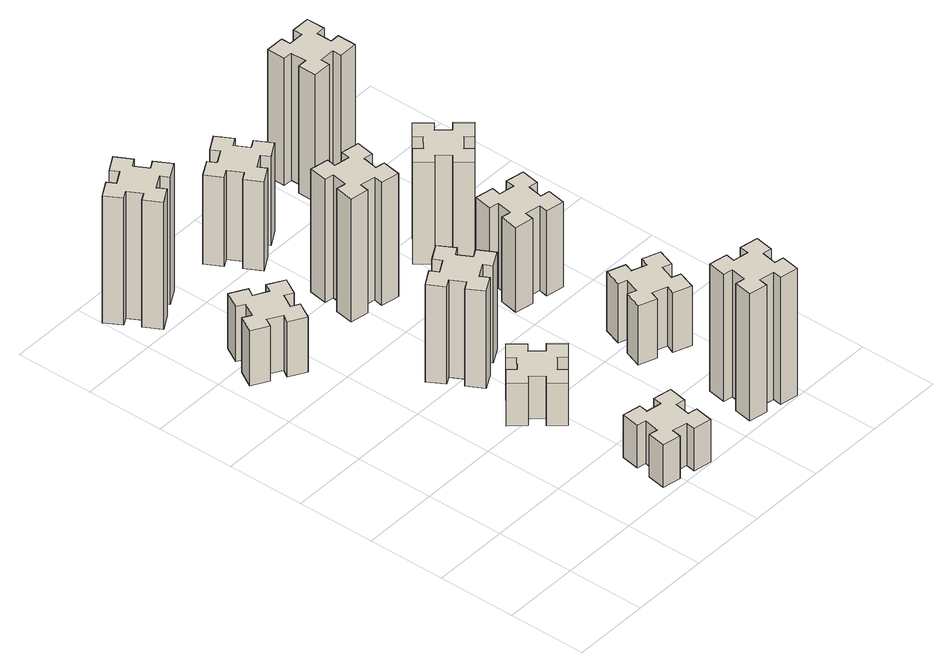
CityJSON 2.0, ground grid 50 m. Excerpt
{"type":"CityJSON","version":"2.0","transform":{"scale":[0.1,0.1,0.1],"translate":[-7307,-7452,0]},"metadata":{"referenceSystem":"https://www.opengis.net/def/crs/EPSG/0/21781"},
"CityObjects":{
"building1":{"type":"Building","attributes":{"class":"1000","function":"1000","usage":"1000","yearOfConstruction":2016,"roofType":"1000","measuredHeight":39,"storeysAboveGround":30,"storeysBelowGround":0},"geometry":[{"type":"Solid","lod":"1","boundaries":[[[[0,1,2,3,4,5,6,7,8,9,10,11,12,13,14,15,16,17,18,19]],[[17,16,20,21]],[[16,15,22,20]],[[15,14,23,22]],[[14,13,24,23]],[[13,12,25,24]],[[12,11,26,25]],[[11,10,27,26]],[[10,9,28,27]],[[9,8,29,28]],[[8,7,30,29]],[[7,6,31,30]],[[6,5,32,31]],[[5,4,33,32]],[[4,3,34,33]],[[3,2,35,34]],[[2,1,36,35]],[[1,0,37,36]],[[0,19,38,37]],[[19,18,39,38]],[[18,17,21,39]],[[24,25,26,27,28,29,30,31,32,33,34,35,36,37,38,39,21,20,22,23]]]]}]},
"building2":{"type":"Building","attributes":{"class":"1000","function":"1000","usage":"1000","yearOfConstruction":2016,"roofType":"1000","measuredHeight":30,"storeysAboveGround":30,"storeysBelowGround":0},"geometry":[{"type":"Solid","lod":"1","boundaries":[[[[40,41,42,43,44,45,46,47,48,49,50,51,52,53,54,55,56,57,58,59]],[[57,56,60,61]],[[56,55,62,60]],[[55,54,63,62]],[[54,53,64,63]],[[53,52,65,64]],[[52,51,66,65]],[[51,50,67,66]],[[50,49,68,67]],[[49,48,69,68]],[[48,47,70,69]],[[47,46,71,70]],[[46,45,72,71]],[[45,44,73,72]],[[44,43,74,73]],[[43,42,75,74]],[[42,41,76,75]],[[41,40,77,76]],[[40,59,78,77]],[[59,58,79,78]],[[58,57,61,79]],[[64,65,66,67,68,69,70,71,72,73,74,75,76,77,78,79,61,60,62,63]]]]}]},
"building3":{"type":"Building","attributes":{"class":"1000","function":"1000","usage":"1000","yearOfConstruction":2016,"roofType":"1000","measuredHeight":90,"storeysAboveGround":30,"storeysBelowGround":0},"geometry":[{"type":"Solid","lod":"1","boundaries":[[[[80,81,82,83,84,85,86,87,88,89,90,91,92,93,94,95,96,97,98,99]],[[97,96,100,101]],[[96,95,102,100]],[[95,94,103,102]],[[94,93,104,103]],[[93,92,105,104]],[[92,91,106,105]],[[91,90,107,106]],[[90,89,108,107]],[[89,88,109,108]],[[88,87,110,109]],[[87,86,111,110]],[[86,85,112,111]],[[85,84,113,112]],[[84,83,114,113]],[[83,82,115,114]],[[82,81,116,115]],[[81,80,117,116]],[[80,99,118,117]],[[99,98,119,118]],[[98,97,101,119]],[[104,105,106,107,108,109,110,111,112,113,114,115,116,117,118,119,101,100,102,103]]]]}]},
"building4":{"type":"Building","attributes":{"class":"1000","function":"1000","usage":"1000","yearOfConstruction":2016,"roofType":"1000","measuredHeight":30,"storeysAboveGround":30,"storeysBelowGround":0},"geometry":[{"type":"Solid","lod":"1","boundaries":[[[[120,121,122,123,124,125,126,127,128,129,130,131,132,133,134,135,136,137,138,139]],[[137,136,140,141]],[[136,135,142,140]],[[135,134,143,142]],[[134,133,144,143]],[[133,132,145,144]],[[132,131,146,145]],[[131,130,147,146]],[[130,129,148,147]],[[129,128,149,148]],[[128,127,150,149]],[[127,126,151,150]],[[126,125,152,151]],[[125,124,153,152]],[[124,123,154,153]],[[123,122,155,154]],[[122,121,156,155]],[[121,120,157,156]],[[120,139,158,157]],[[139,138,159,158]],[[138,137,141,159]],[[144,145,146,147,148,149,150,151,152,153,154,155,156,157,158,159,141,140,142,143]]]]}]},
"building5":{"type":"Building","attributes":{"class":"1000","function":"1000","usage":"1000","yearOfConstruction":2016,"roofType":"1000","measuredHeight":69,"storeysAboveGround":30,"storeysBelowGround":0},"geometry":[{"type":"Solid","lod":"1","boundaries":[[[[160,161,162,163,164,165,166,167,168,169,170,171,172,173,174,175,176,177,178,179]],[[177,176,180,181]],[[176,175,182,180]],[[175,174,183,182]],[[174,173,184,183]],[[173,172,185,184]],[[172,171,186,185]],[[171,170,187,186]],[[170,169,188,187]],[[169,168,189,188]],[[168,167,190,189]],[[167,166,191,190]],[[166,165,192,191]],[[165,164,193,192]],[[164,163,194,193]],[[163,162,195,194]],[[162,161,196,195]],[[161,160,197,196]],[[160,179,198,197]],[[179,178,199,198]],[[178,177,181,199]],[[184,185,186,187,188,189,190,191,192,193,194,195,196,197,198,199,181,180,182,183]]]]}]},
"building6":{"type":"Building","attributes":{"class":"1000","function":"1000","usage":"1000","yearOfConstruction":2016,"roofType":"1000","measuredHeight":87,"storeysAboveGround":30,"storeysBelowGround":0},"geometry":[{"type":"Solid","lod":"1","boundaries":[[[[200,201,202,203,204,205,206,207,208,209,210,211,212,213,214,215,216,217,218,219]],[[217,216,220,221]],[[216,215,222,220]],[[215,214,223,222]],[[214,213,224,223]],[[213,212,225,224]],[[212,211,226,225]],[[211,210,227,226]],[[210,209,228,227]],[[209,208,229,228]],[[208,207,230,229]],[[207,206,231,230]],[[206,205,232,231]],[[205,204,233,232]],[[204,203,234,233]],[[203,202,235,234]],[[202,201,236,235]],[[201,200,237,236]],[[200,219,238,237]],[[219,218,239,238]],[[218,217,221,239]],[[224,225,226,227,228,229,230,231,232,233,234,235,236,237,238,239,221,220,222,223]]]]}]},
"building7":{"type":"Building","attributes":{"class":"1000","function":"1000","usage":"1000","yearOfConstruction":2016,"roofType":"1000","measuredHeight":90,"storeysAboveGround":30,"storeysBelowGround":0},"geometry":[{"type":"Solid","lod":"1","boundaries":[[[[240,241,242,243,244,245,246,247,248,249,250,251,252,253,254,255,256,257,258,259]],[[257,256,260,261]],[[256,255,262,260]],[[255,254,263,262]],[[254,253,264,263]],[[253,252,265,264]],[[252,251,266,265]],[[251,250,267,266]],[[250,249,268,267]],[[249,248,269,268]],[[248,247,270,269]],[[247,246,271,270]],[[246,245,272,271]],[[245,244,273,272]],[[244,243,274,273]],[[243,242,275,274]],[[242,241,276,275]],[[241,240,277,276]],[[240,259,278,277]],[[259,258,279,278]],[[258,257,261,279]],[[264,265,266,267,268,269,270,271,272,273,274,275,276,277,278,279,261,260,262,263]]]]}]},
"building8":{"type":"Building","attributes":{"class":"1000","function":"1000","usage":"1000","yearOfConstruction":2016,"roofType":"1000","measuredHeight":63,"storeysAboveGround":30,"storeysBelowGround":0},"geometry":[{"type":"Solid","lod":"1","boundaries":[[[[280,281,282,283,284,285,286,287,288,289,290,291,292,293,294,295,296,297,298,299]],[[297,296,300,301]],[[296,295,302,300]],[[295,294,303,302]],[[294,293,304,303]],[[293,292,305,304]],[[292,291,306,305]],[[291,290,307,306]],[[290,289,308,307]],[[289,288,309,308]],[[288,287,310,309]],[[287,286,311,310]],[[286,285,312,311]],[[285,284,313,312]],[[284,283,314,313]],[[283,282,315,314]],[[282,281,316,315]],[[281,280,317,316]],[[280,299,318,317]],[[299,298,319,318]],[[298,297,301,319]],[[304,305,306,307,308,309,310,311,312,313,314,315,316,317,318,319,301,300,302,303]]]]}]},
"building9":{"type":"Building","attributes":{"class":"1000","function":"1000","usage":"1000","yearOfConstruction":2016,"roofType":"1000","measuredHeight":42,"storeysAboveGround":30,"storeysBelowGround":0},"geometry":[{"type":"Solid","lod":"1","boundaries":[[[[320,321,322,323,324,325,326,327,328,329,330,331,332,333,334,335,336,337,338,339]],[[337,336,340,341]],[[336,335,342,340]],[[335,334,343,342]],[[334,333,344,343]],[[333,332,345,344]],[[332,331,346,345]],[[331,330,347,346]],[[330,329,348,347]],[[329,328,349,348]],[[328,327,350,349]],[[327,326,351,350]],[[326,325,352,351]],[[325,324,353,352]],[[324,323,354,353]],[[323,322,355,354]],[[322,321,356,355]],[[321,320,357,356]],[[320,339,358,357]],[[339,338,359,358]],[[338,337,341,359]],[[344,345,346,347,348,349,350,351,352,353,354,355,356,357,358,359,341,340,342,343]]]]}]},
"building10":{"type":"Building","attributes":{"class":"1000","function":"1000","usage":"1000","yearOfConstruction":2016,"roofType":"1000","measuredHeight":60,"storeysAboveGround":30,"storeysBelowGround":0},"geometry":[{"type":"Solid","lod":"1","boundaries":[[[[360,361,362,363,364,365,366,367,368,369,370,371,372,373,374,375,376,377,378,379]],[[377,376,380,381]],[[376,375,382,380]],[[375,374,383,382]],[[374,373,384,383]],[[373,372,385,384]],[[372,371,386,385]],[[371,370,387,386]],[[370,369,388,387]],[[369,368,389,388]],[[368,367,390,389]],[[367,366,391,390]],[[366,365,392,391]],[[365,364,393,392]],[[364,363,394,393]],[[363,362,395,394]],[[362,361,396,395]],[[361,360,397,396]],[[360,379,398,397]],[[379,378,399,398]],[[378,377,381,399]],[[384,385,386,387,388,389,390,391,392,393,394,395,396,397,398,399,381,380,382,383]]]]}]},
"building11":{"type":"Building","attributes":{"class":"1000","function":"1000","usage":"1000","yearOfConstruction":2016,"roofType":"1000","measuredHeight":72,"storeysAboveGround":30,"storeysBelowGround":0},"geometry":[{"type":"Solid","lod":"1","boundaries":[[[[400,401,402,403,404,405,406,407,408,409,410,411,412,413,414,415,416,417,418,419]],[[417,416,420,421]],[[416,415,422,420]],[[415,414,423,422]],[[414,413,424,423]],[[413,412,425,424]],[[412,411,426,425]],[[411,410,427,426]],[[410,409,428,427]],[[409,408,429,428]],[[408,407,430,429]],[[407,406,431,430]],[[406,405,432,431]],[[405,404,433,432]],[[404,403,434,433]],[[403,402,435,434]],[[402,401,436,435]],[[401,400,437,436]],[[400,419,438,437]],[[419,418,439,438]],[[418,417,421,439]],[[424,425,426,427,428,429,430,431,432,433,434,435,436,437,438,439,421,420,422,423]]]]}]},
"building12":{"type":"Building","attributes":{"class":"1000","function":"1000","usage":"1000","yearOfConstruction":2016,"roofType":"1000","measuredHeight":90,"storeysAboveGround":30,"storeysBelowGround":0},"geometry":[{"type":"Solid","lod":"1","boundaries":[[[[440,441,442,443,444,445,446,447,448,449,450,451,452,453,454,455,456,457,458,459]],[[457,456,460,461]],[[456,455,462,460]],[[455,454,463,462]],[[454,453,464,463]],[[453,452,465,464]],[[452,451,466,465]],[[451,450,467,466]],[[450,449,468,467]],[[449,448,469,468]],[[448,447,470,469]],[[447,446,471,470]],[[446,445,472,471]],[[445,444,473,472]],[[444,443,474,473]],[[443,442,475,474]],[[442,441,476,475]],[[441,440,477,476]],[[440,459,478,477]],[[459,458,479,478]],[[458,457,461,479]],[[464,465,466,467,468,469,470,471,472,473,474,475,476,477,478,479,461,460,462,463]]]]}]}
},
"vertices":[
[406,2327,0],[456,2414,0],[508,2384,0],[568,2488,0],[464,2548,0],[434,2496,0],[347,2546,0],[377,2598,0],[273,2658,0],[213,2554,0],[265,2524,0],[215,2437,0],[163,2467,0],[103,2363,0],[207,2303,0],[237,2355,0],[324,2305,0],[294,2253,0],[398,2193,0],[458,2297,0],[324,2305,390],[294,2253,390],[237,2355,390],[207,2303,390],[103,2363,390],[163,2467,390],[215,2437,390],[265,2524,390],[213,2554,390],[273,2658,390],[377,2598,390],[347,2546,390],[434,2496,390],[464,2548,390],[568,2488,390],[508,2384,390],[456,2414,390],[406,2327,390],[458,2297,390],[398,2193,390],
[976,274,0],[958,175,0],[899,186,0],[878,67,0],[997,47,0],[1007,106,0],[1105,88,0],[1095,29,0],[1213,8,0],[1234,127,0],[1175,137,0],[1192,235,0],[1251,225,0],[1272,343,0],[1154,364,0],[1144,305,0],[1045,322,0],[1056,381,0],[937,402,0],[917,284,0],[1045,322,300],[1056,381,300],[1144,305,300],[1154,364,300],[1272,343,300],[1251,225,300],[1192,235,300],[1175,137,300],[1234,127,300],[1213,8,300],[1095,29,300],[1105,88,300],[1007,106,300],[997,47,300],[878,67,300],[899,186,300],[958,175,300],[976,274,300],[917,284,300],[937,402,300],
[224,3386,0],[137,3336,0],[107,3388,0],[3,3328,0],[63,3224,0],[115,3254,0],[165,3167,0],[113,3137,0],[173,3033,0],[277,3093,0],[247,3145,0],[334,3195,0],[364,3143,0],[468,3203,0],[408,3307,0],[356,3277,0],[306,3364,0],[358,3394,0],[298,3498,0],[194,3438,0],[306,3364,900],[358,3394,900],[356,3277,900],[408,3307,900],[468,3203,900],[364,3143,900],[334,3195,900],[247,3145,900],[277,3093,900],[173,3033,900],[113,3137,900],[165,3167,900],[115,3254,900],[63,3224,900],[3,3328,900],[107,3388,900],[137,3336,900],[224,3386,900],[194,3438,900],[298,3498,900],
[1008,929,0],[1084,993,0],[1123,947,0],[1215,1024,0],[1138,1116,0],[1092,1078,0],[1027,1154,0],[1073,1193,0],[996,1285,0],[904,1208,0],[943,1162,0],[866,1097,0],[828,1143,0],[736,1066,0],[813,974,0],[859,1013,0],[923,936,0],[877,898,0],[954,806,0],[1046,883,0],[923,936,300],[877,898,300],[859,1013,300],[813,974,300],[736,1066,300],[828,1143,300],[866,1097,300],[943,1162,300],[904,1208,300],[996,1285,300],[1073,1193,300],[1027,1154,300],[1092,1078,300],[1138,1116,300],[1215,1024,300],[1123,947,300],[1084,993,300],[1008,929,300],[1046,883,300],[954,806,300],
[855,1574,0],[905,1487,0],[853,1457,0],[913,1353,0],[1017,1413,0],[987,1465,0],[1074,1515,0],[1104,1463,0],[1208,1523,0],[1148,1627,0],[1096,1597,0],[1046,1684,0],[1098,1714,0],[1038,1818,0],[934,1758,0],[964,1706,0],[877,1656,0],[847,1708,0],[743,1648,0],[803,1544,0],[877,1656,690],[847,1708,690],[964,1706,690],[934,1758,690],[1038,1818,690],[1098,1714,690],[1046,1684,690],[1096,1597,690],[1148,1627,690],[1208,1523,690],[1104,1463,690],[1074,1515,690],[987,1465,690],[1017,1413,690],[913,1353,690],[853,1457,690],[905,1487,690],[855,1574,690],[803,1544,690],[743,1648,690],
[976,2494,0],[958,2395,0],[899,2406,0],[878,2287,0],[997,2267,0],[1007,2326,0],[1105,2308,0],[1095,2249,0],[1213,2228,0],[1234,2347,0],[1175,2357,0],[1192,2455,0],[1251,2445,0],[1272,2563,0],[1154,2584,0],[1144,2525,0],[1045,2542,0],[1056,2601,0],[937,2622,0],[917,2504,0],[1045,2542,870],[1056,2601,870],[1144,2525,870],[1154,2584,870],[1272,2563,870],[1251,2445,870],[1192,2455,870],[1175,2357,870],[1234,2347,870],[1213,2228,870],[1095,2249,870],[1105,2308,870],[1007,2326,870],[997,2267,870],[878,2287,870],[899,2406,870],[958,2395,870],[976,2494,870],[917,2504,870],[937,2622,870],
[1884,305,0],[1785,322,0],[1796,381,0],[1677,402,0],[1657,284,0],[1716,274,0],[1698,175,0],[1639,186,0],[1618,67,0],[1737,47,0],[1747,106,0],[1845,88,0],[1835,29,0],[1953,8,0],[1974,127,0],[1915,137,0],[1932,235,0],[1991,225,0],[2012,343,0],[1894,364,0],[1932,235,900],[1991,225,900],[1915,137,900],[1974,127,900],[1953,8,900],[1835,29,900],[1845,88,900],[1747,106,900],[1737,47,900],[1618,67,900],[1639,186,900],[1698,175,900],[1716,274,900],[1657,284,900],[1677,402,900],[1796,381,900],[1785,322,900],[1884,305,900],[1894,364,900],[2012,343,900],
[1096,3177,0],[1046,3264,0],[1098,3294,0],[1038,3398,0],[934,3338,0],[964,3286,0],[877,3236,0],[847,3288,0],[743,3228,0],[803,3124,0],[855,3154,0],[905,3067,0],[853,3037,0],[913,2933,0],[1017,2993,0],[987,3045,0],[1074,3095,0],[1104,3043,0],[1208,3103,0],[1148,3207,0],[1074,3095,630],[1104,3043,630],[987,3045,630],[1017,2993,630],[913,2933,630],[853,3037,630],[905,3067,630],[855,3154,630],[803,3124,630],[743,3228,630],[847,3288,630],[877,3236,630],[964,3286,630],[934,3338,630],[1038,3398,630],[1098,3294,630],[1046,3264,630],[1096,3177,630],[1148,3207,630],[1208,3103,630],
[1731,859,0],[1825,825,0],[1804,769,0],[1917,727,0],[1958,840,0],[1902,861,0],[1936,955,0],[1992,934,0],[2033,1047,0],[1920,1088,0],[1900,1032,0],[1806,1066,0],[1827,1122,0],[1714,1163,0],[1673,1050,0],[1729,1030,0],[1695,936,0],[1639,957,0],[1597,844,0],[1710,803,0],[1695,936,420],[1639,957,420],[1729,1030,420],[1673,1050,420],[1714,1163,420],[1827,1122,420],[1806,1066,420],[1900,1032,420],[1920,1088,420],[2033,1047,420],[1992,934,420],[1936,955,420],[1902,861,420],[1958,840,420],[1917,727,420],[1804,769,420],[1825,825,420],[1731,859,420],[1710,803,420],[1597,844,420],
[1647,1686,0],[1745,1668,0],[1735,1609,0],[1853,1588,0],[1874,1707,0],[1815,1717,0],[1832,1815,0],[1891,1805,0],[1912,1923,0],[1794,1944,0],[1784,1885,0],[1685,1902,0],[1696,1961,0],[1577,1982,0],[1557,1864,0],[1616,1854,0],[1598,1755,0],[1539,1766,0],[1518,1647,0],[1637,1627,0],[1598,1755,600],[1539,1766,600],[1616,1854,600],[1557,1864,600],[1577,1982,600],[1696,1961,600],[1685,1902,600],[1784,1885,600],[1794,1944,600],[1912,1923,600],[1891,1805,600],[1832,1815,600],[1815,1717,600],[1874,1707,600],[1853,1588,600],[1735,1609,600],[1745,1668,600],[1647,1686,600],[1637,1627,600],[1518,1647,600],
[1599,2293,0],[1663,2216,0],[1617,2178,0],[1694,2086,0],[1786,2163,0],[1748,2209,0],[1824,2273,0],[1863,2227,0],[1955,2304,0],[1878,2396,0],[1832,2358,0],[1767,2434,0],[1813,2473,0],[1736,2565,0],[1644,2488,0],[1683,2442,0],[1606,2377,0],[1568,2423,0],[1476,2346,0],[1553,2254,0],[1606,2377,720],[1568,2423,720],[1683,2442,720],[1644,2488,720],[1736,2565,720],[1813,2473,720],[1767,2434,720],[1832,2358,720],[1878,2396,720],[1955,2304,720],[1863,2227,720],[1824,2273,720],[1748,2209,720],[1786,2163,720],[1694,2086,720],[1617,2178,720],[1663,2216,720],[1599,2293,720],[1553,2254,720],[1476,2346,720],
[1665,3155,0],[1765,3155,0],[1765,3095,0],[1885,3095,0],[1885,3215,0],[1825,3215,0],[1825,3315,0],[1885,3315,0],[1885,3435,0],[1765,3435,0],[1765,3375,0],[1665,3375,0],[1665,3435,0],[1545,3435,0],[1545,3315,0],[1605,3315,0],[1605,3215,0],[1545,3215,0],[1545,3095,0],[1665,3095,0],[1605,3215,900],[1545,3215,900],[1605,3315,900],[1545,3315,900],[1545,3435,900],[1665,3435,900],[1665,3375,900],[1765,3375,900],[1765,3435,900],[1885,3435,900],[1885,3315,900],[1825,3315,900],[1825,3215,900],[1885,3215,900],[1885,3095,900],[1765,3095,900],[1765,3155,900],[1665,3155,900],[1665,3095,900],[1545,3095,900]
]}
